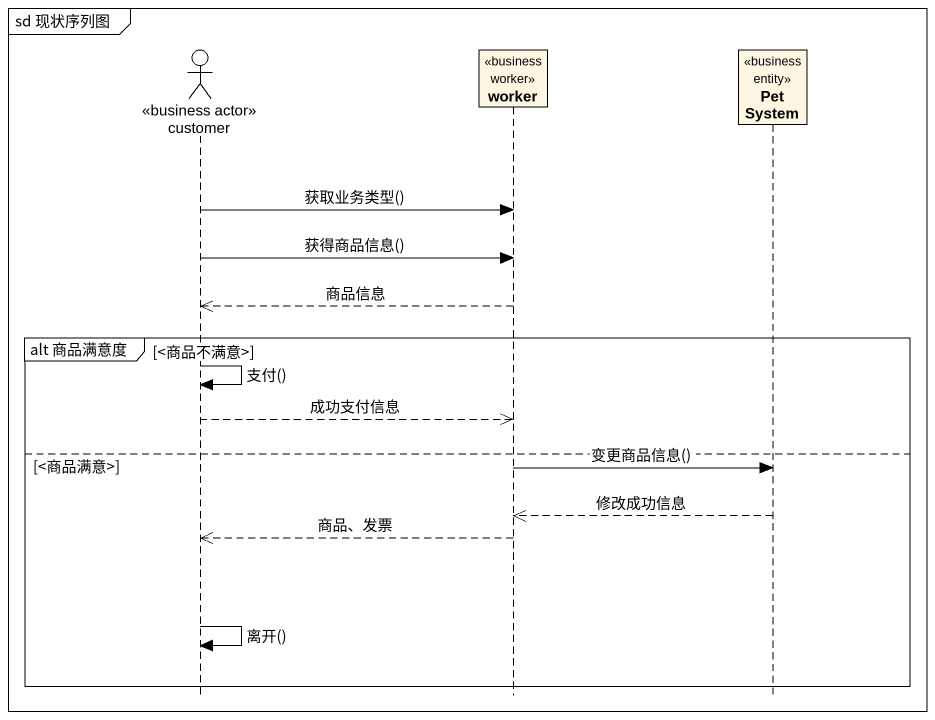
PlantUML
@startuml
mainframe sd 现状序列图
hide footbox
actor customer <<business actor>>
participant worker <<business worker>>
participant "Pet System" as Pet_System <<business entity>>

customer -> worker : 获取业务类型()
customer -> worker : 获得商品信息()
worker -->> customer : 商品信息
group alt 商品满意度 [<商品不满意>]
  customer -> customer : 支付()
  customer -->> worker : 成功支付信息
else <商品满意>
  worker -> Pet_System : 变更商品信息()
  Pet_System -->> worker : 修改成功信息
  worker -->> customer : 商品、发票
  customer -> customer : 离开()
end
@enduml
